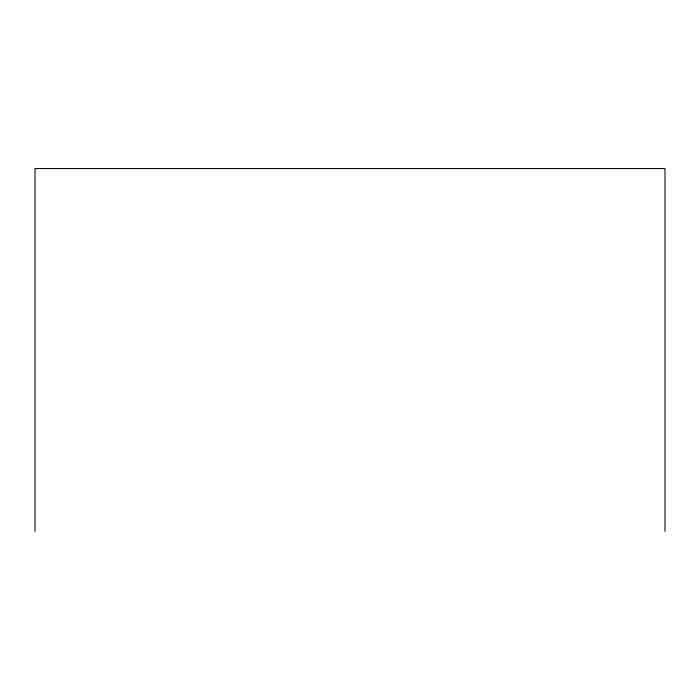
<?xml version="1.0" encoding="UTF-8"?>
<svg xmlns="http://www.w3.org/2000/svg" width="700" height="700" viewBox="0 0 700 700"><rect width="100%" height="100%" fill="white"/><g stroke="black" fill="none" stroke-linecap="round" stroke-linejoin="round"><path stroke-width="1.05" d="M665 531.431L665 168.569L35 168.569L35 531.431"/></g></svg>
